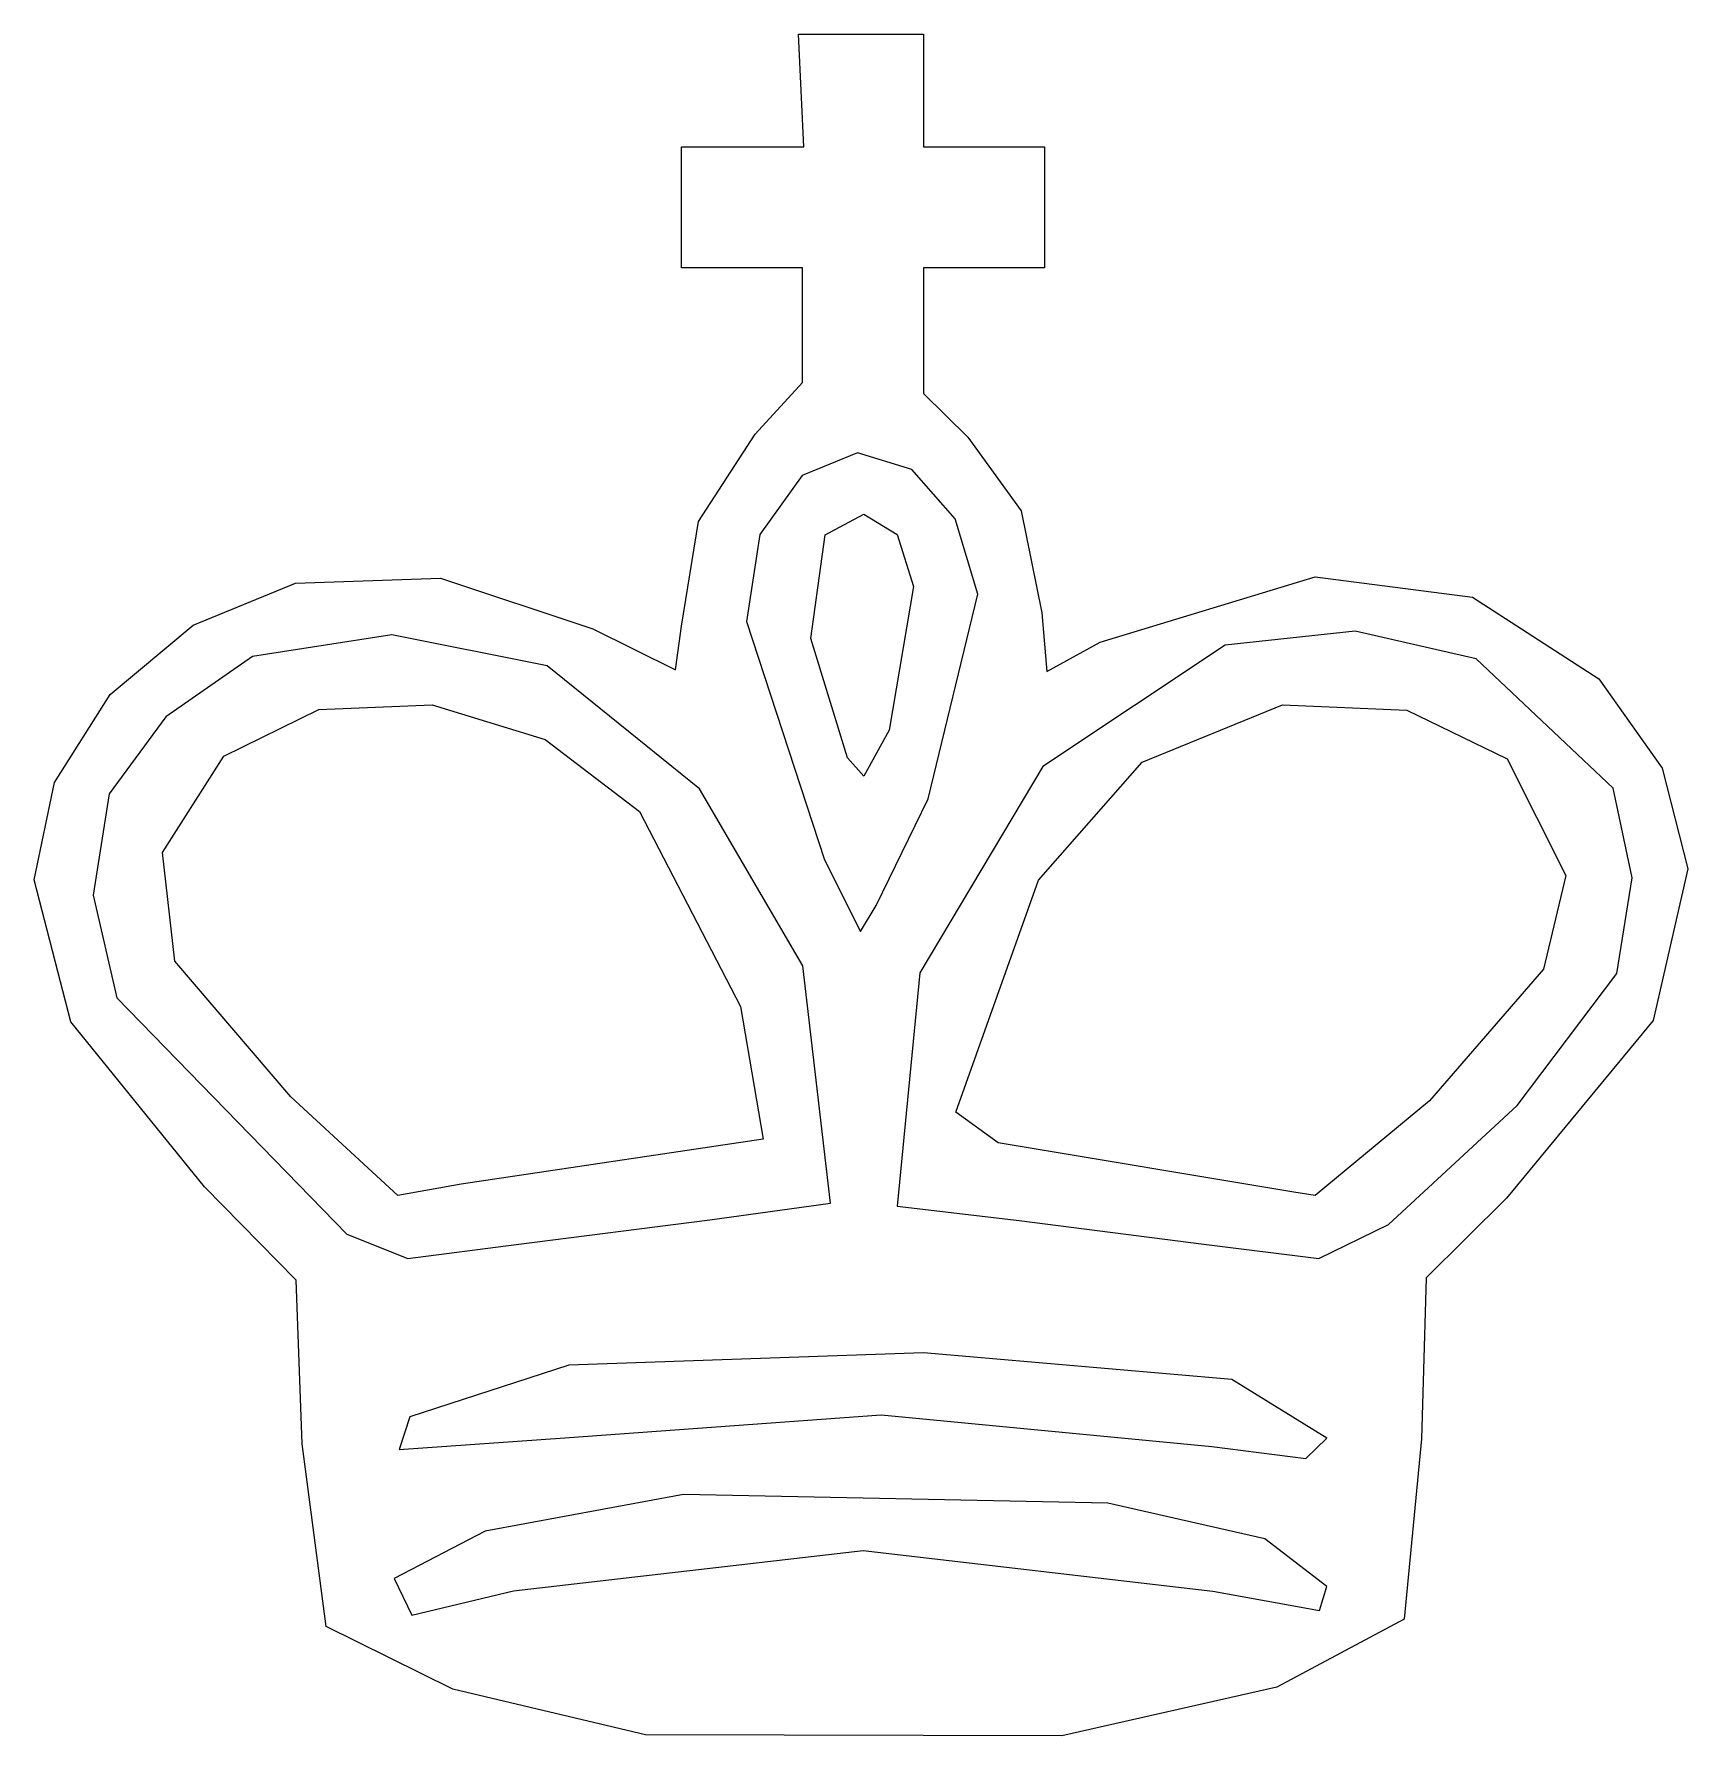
# Model space of a CAD drawing. Extents: x 0.02 to 7.98, y 0.05 to 8.24.
import ezdxf

# ---------------------------------------------------------------- set-up
doc = ezdxf.new("R2010")
doc.units = 0

msp = doc.modelspace()

# ---------------------------------------------------------------- linework, layer by layer
at = {"layer": 'Image'}
for p, q in [((3.711072, 7.969359), (3.698184, 8.241108)), ((3.698184, 8.241108), (3.998953, 8.241021)), ((3.998953, 8.241021), (4.299721, 8.240933)), ((4.299721, 8.240933), (4.29972, 7.96927)), ((3.72396, 7.69761), (3.711072, 7.969359)), ((4.29972, 7.96927), (4.29972, 7.69761)), ((3.13546, 7.40654), (3.13546, 7.69761)), ((3.13546, 7.69761), (3.42971, 7.69761)), ((3.42971, 7.69761), (3.72396, 7.69761)), ((4.29972, 7.69761), (4.59079, 7.69761)), ((4.59079, 7.69761), (4.88185, 7.69761)), ((4.88185, 7.69761), (4.88185, 7.40654)), ((3.13546, 7.11548), (3.13546, 7.40654)), ((4.88185, 7.40654), (4.88185, 7.11548)), ((3.42652, 7.11548), (3.13546, 7.11548)), ((3.71759, 7.11548), (3.42652, 7.11548)), ((3.71759, 6.84006), (3.71759, 7.11548)), ((4.59079, 7.11548), (4.29972, 7.11548)), ((4.29972, 7.11548), (4.29972, 6.81338)), ((4.88185, 7.11548), (4.59079, 7.11548)), ((3.717594, 6.564655), (3.71759, 6.84006)), ((4.29972, 6.81338), (4.29972, 6.51129)), ((3.489842, 6.316104), (3.717594, 6.564655)), ((4.29972, 6.51129), (4.511972, 6.301675)), ((3.216169, 5.895153), (3.489842, 6.316104)), ((3.982189, 6.226742), (3.715046, 6.117759)), ((4.243338, 6.146561), (3.982189, 6.226742)), ((4.511972, 6.301675), (4.768683, 5.94648)), ((4.45158, 5.908974), (4.243338, 6.146561)), ((3.715046, 6.117759), (3.511444, 5.832675)), ((3.82577, 5.83158), (4.012841, 5.931811)), ((4.012841, 5.931811), (4.172362, 5.833813)), ((4.560006, 5.545739), (4.45158, 5.908974)), ((4.768683, 5.94648), (4.86932, 5.455989)), ((3.135461, 5.392412), (3.216169, 5.895153)), ((3.511444, 5.832675), (3.446781, 5.414511)), ((3.756511, 5.332106), (3.82577, 5.83158)), ((4.172362, 5.833813), (4.250755, 5.583795)), ((0.784974, 5.397505), (1.276974, 5.599589)), ((1.276974, 5.599589), (1.974435, 5.623134)), ((1.974435, 5.623134), (2.708564, 5.379184)), ((4.250755, 5.583795), (4.133541, 4.891551)), ((5.149545, 5.315501), (6.183235, 5.629073)), ((6.183235, 5.629073), (6.940474, 5.531932)), ((4.322046, 4.560591), (4.560006, 5.545739)), ((6.940474, 5.531932), (7.549255, 5.139344)), ((3.446781, 5.414511), (3.823204, 4.267461)), ((4.86932, 5.455989), (4.893315, 5.174213)), ((0.38557, 5.062815), (0.784974, 5.397505)), ((1.740428, 5.349669), (1.070128, 5.245659)), ((2.488, 5.201768), (1.740428, 5.349669)), ((2.708564, 5.379184), (3.106354, 5.181509)), ((3.106354, 5.181509), (3.135461, 5.392412)), ((3.93341, 4.75848), (3.756511, 5.332106)), ((6.376326, 5.367779), (5.751014, 5.299963)), ((6.957634, 5.235592), (6.376326, 5.367779)), ((1.070128, 5.245659), (0.653639, 4.955847)), ((5.751014, 5.299963), (4.873785, 4.716865)), ((4.893315, 5.174213), (5.149545, 5.315501)), ((3.221853, 4.608695), (2.488, 5.201768)), ((7.617129, 4.612307), (6.957634, 5.235592)), ((7.549255, 5.139344), (7.853919, 4.709597)), ((0.117478, 4.639487), (0.38557, 5.062815)), ((1.390553, 4.991032), (1.935744, 5.0139)), ((1.935744, 5.0139), (2.479165, 4.846508)), ((5.351152, 4.737389), (6.026717, 5.013313)), ((6.026717, 5.013313), (6.625614, 4.987708)), ((0.653639, 4.955847), (0.380386, 4.585119)), ((0.932233, 4.766134), (1.390553, 4.991032)), ((6.625614, 4.987708), (7.107687, 4.754142)), ((2.479165, 4.846508), (2.932173, 4.500623)), ((4.133541, 4.891551), (4.011694, 4.670523)), ((0.638049, 4.303012), (0.932233, 4.766134)), ((3.933406, 4.758478), (3.93341, 4.75848)), ((4.011694, 4.670523), (3.933406, 4.758478)), ((7.107687, 4.754142), (7.389989, 4.193123)), ((4.873785, 4.716865), (4.280754, 3.724673)), ((4.852467, 4.170134), (5.351152, 4.737389)), ((7.853919, 4.709597), (7.977511, 4.224221)), ((0.019414, 4.171489), (0.117478, 4.639487)), ((3.71864, 3.758138), (3.221853, 4.608695)), ((7.708679, 4.181423), (7.617129, 4.612307)), ((0.380386, 4.585119), (0.304005, 4.098367)), ((4.071943, 4.048594), (4.322046, 4.560591)), ((4.322046, 4.560591), (4.322046, 4.560591)), ((2.932173, 4.500623), (3.418183, 3.562091)), ((0.697367, 3.780468), (0.638049, 4.303012)), ((3.823204, 4.267461), (3.995328, 3.922611)), ((7.389989, 4.193123), (7.282509, 3.742274)), ((7.634758, 3.720803), (7.708679, 4.181423)), ((7.977511, 4.224221), (7.810624, 3.494697)), ((0.196592, 3.488058), (0.019414, 4.171489)), ((0.304005, 4.098367), (0.417574, 3.603952)), ((4.455306, 3.053894), (4.852467, 4.170134)), ((3.995328, 3.922611), (4.071943, 4.048594)), ((1.255149, 3.127869), (0.697367, 3.780468)), ((3.851157, 2.615268), (3.71864, 3.758138)), ((4.280754, 3.724673), (4.172229, 2.601083)), ((7.282509, 3.742274), (6.73317, 3.108463)), ((7.155868, 3.086245), (7.634758, 3.720803)), ((0.417574, 3.603952), (1.524254, 2.466902)), ((3.418183, 3.562091), (3.527662, 2.924123)), ((0.839983, 2.693869), (0.196592, 3.488058)), ((7.810624, 3.494697), (7.104547, 2.639301)), ((1.255155, 3.127869), (1.255149, 3.127869)), ((1.769677, 2.652461), (1.255155, 3.127869)), ((4.658706, 2.906227), (4.455306, 3.053894)), ((6.73317, 3.108463), (6.18446, 2.652459)), ((6.537089, 2.512716), (7.155868, 3.086245)), ((3.527662, 2.924123), (2.075392, 2.708033)), ((6.081696, 2.668531), (4.658706, 2.906227)), ((2.075392, 2.708033), (1.769677, 2.652461)), ((1.280526, 2.244968), (0.839983, 2.693869)), ((6.081698, 2.668528), (6.081696, 2.668531)), ((6.18446, 2.652459), (6.081698, 2.668528)), ((7.104547, 2.639301), (6.717694, 2.257451)), ((3.270909, 2.53502), (3.851157, 2.615268)), ((4.172229, 2.601083), (4.759514, 2.532451)), ((1.524254, 2.466902), (1.818672, 2.349173)), ((2.339879, 2.417152), (3.270909, 2.53502)), ((4.759514, 2.532451), (5.647958, 2.419435)), ((6.202175, 2.350296), (6.537088, 2.512712)), ((6.537088, 2.512712), (6.537089, 2.512716)), ((1.818672, 2.349173), (2.339879, 2.41715)), ((2.339879, 2.41715), (2.339879, 2.417152)), ((5.647958, 2.419435), (6.202175, 2.350296)), ((1.30986, 1.457777), (1.280526, 2.244968)), ((6.717694, 2.257451), (6.694829, 1.481669)), ((4.29886, 1.895728), (2.592132, 1.836237)), ((5.782182, 1.767356), (4.29886, 1.895728)), ((2.592132, 1.836237), (1.827555, 1.588348)), ((6.240164, 1.486083), (5.782182, 1.767356)), ((1.827555, 1.588348), (1.776798, 1.430403)), ((2.572732, 1.486749), (4.09535, 1.597881)), ((4.09535, 1.597881), (5.687042, 1.444698)), ((1.776798, 1.430403), (2.572728, 1.486749)), ((2.572728, 1.486749), (2.572732, 1.486749)), ((6.138999, 1.386926), (6.240164, 1.486083)), ((6.694829, 1.481669), (6.611883, 0.614197)), ((1.42543, 0.57879), (1.30986, 1.457777)), ((5.687042, 1.444698), (6.138999, 1.386926)), ((3.14364, 1.214083), (2.190343, 1.038551)), ((5.186357, 1.171813), (3.14364, 1.214083)), ((5.941757, 1.001518), (5.186357, 1.171813)), ((2.190343, 1.038551), (1.75293, 0.810475)), ((6.24017, 0.771734), (5.941757, 1.001518)), ((2.327203, 0.750018), (4.008663, 0.944235)), ((4.008663, 0.944235), (5.690643, 0.74989)), ((1.75293, 0.810475), (1.837146, 0.634402)), ((1.837146, 0.634402), (2.327207, 0.750018)), ((2.327207, 0.750018), (2.327203, 0.750018)), ((5.690643, 0.74989), (6.20486, 0.655969)), ((6.20486, 0.655969), (6.24017, 0.771734)), ((2.033738, 0.277057), (1.42543, 0.57879)), ((6.611883, 0.614197), (5.998672, 0.287305)), ((2.96082, 0.057905), (2.033738, 0.277057)), ((5.998672, 0.287305), (4.964473, 0.052478)), ((4.964473, 0.052478), (2.960813, 0.057913)), ((2.960813, 0.057913), (2.96082, 0.057905))]:
    msp.add_line(p, q, dxfattribs=at)

doc.saveas('drawing.dxf')
